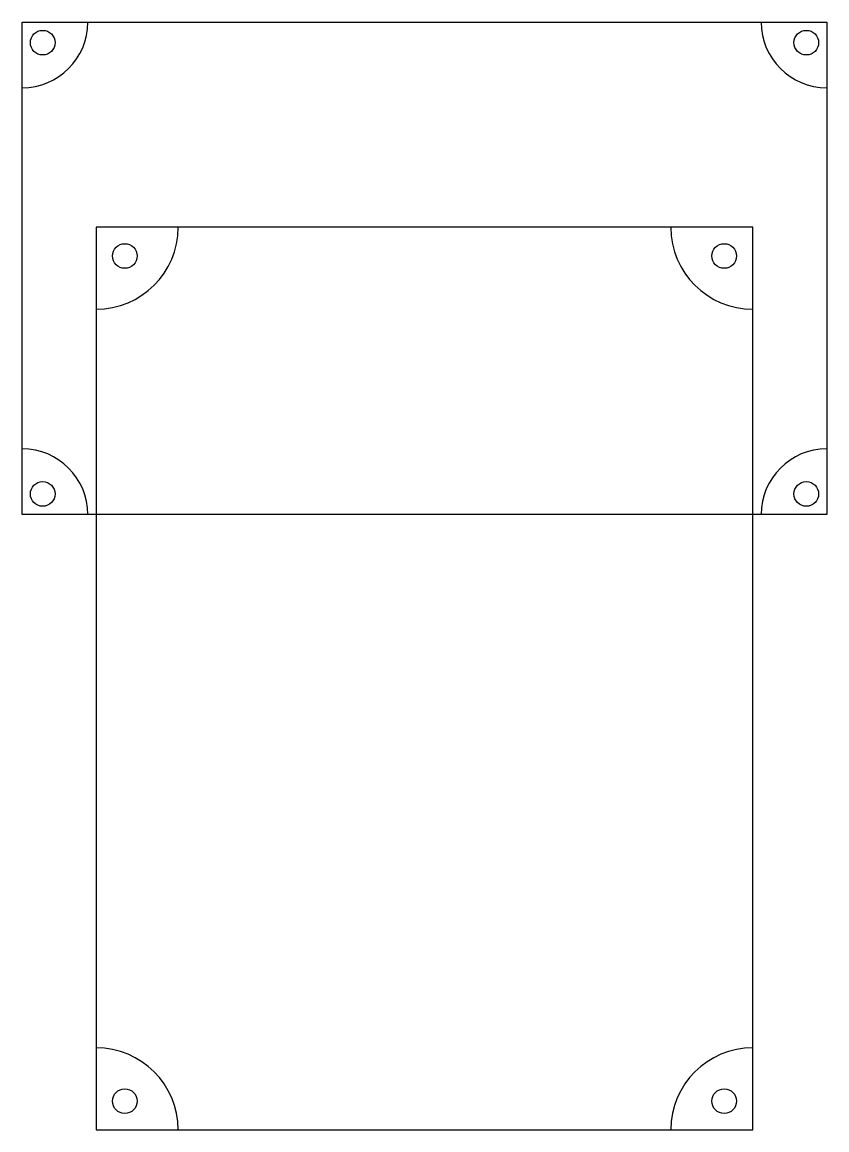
# Model space of a CAD drawing. Header units: millimetres. Extents: x -9 to 89, y 0 to 135.
import ezdxf

# ---------------------------------------------------------------- set-up
doc = ezdxf.new("R2010")
doc.units = ezdxf.units.MM

msp = doc.modelspace()

# ---------------------------------------------------------------- linework, layer by layer
for points in [[(-9, 135), (89, 135), (89, 75), (-9, 75)], [(0, 0), (80, 0), (80, 110), (0, 110)]]:
    msp.add_lwpolyline(points, close=True)
for centre in [(-6.5, 132.5), (86.5, 132.5), (3.5, 106.5), (76.5, 106.5), (-6.5, 77.5), (86.5, 77.5), (3.5, 3.5), (76.5, 3.5)]:
    msp.add_circle(centre, 1.5)
for centre, radius, start, end in [((-9, 135), 8, 270, 0), ((89, 135), 8, 180, 270), ((0, 110), 10, 270, 0), ((80, 110), 10, 180, 270), ((-9, 75), 8, 0, 90), ((89, 75), 8, 90, 180), ((0, 0), 10, 0, 90), ((80, 0), 10, 90, 180)]:
    msp.add_arc(centre, radius, start, end)

doc.saveas('drawing.dxf')
